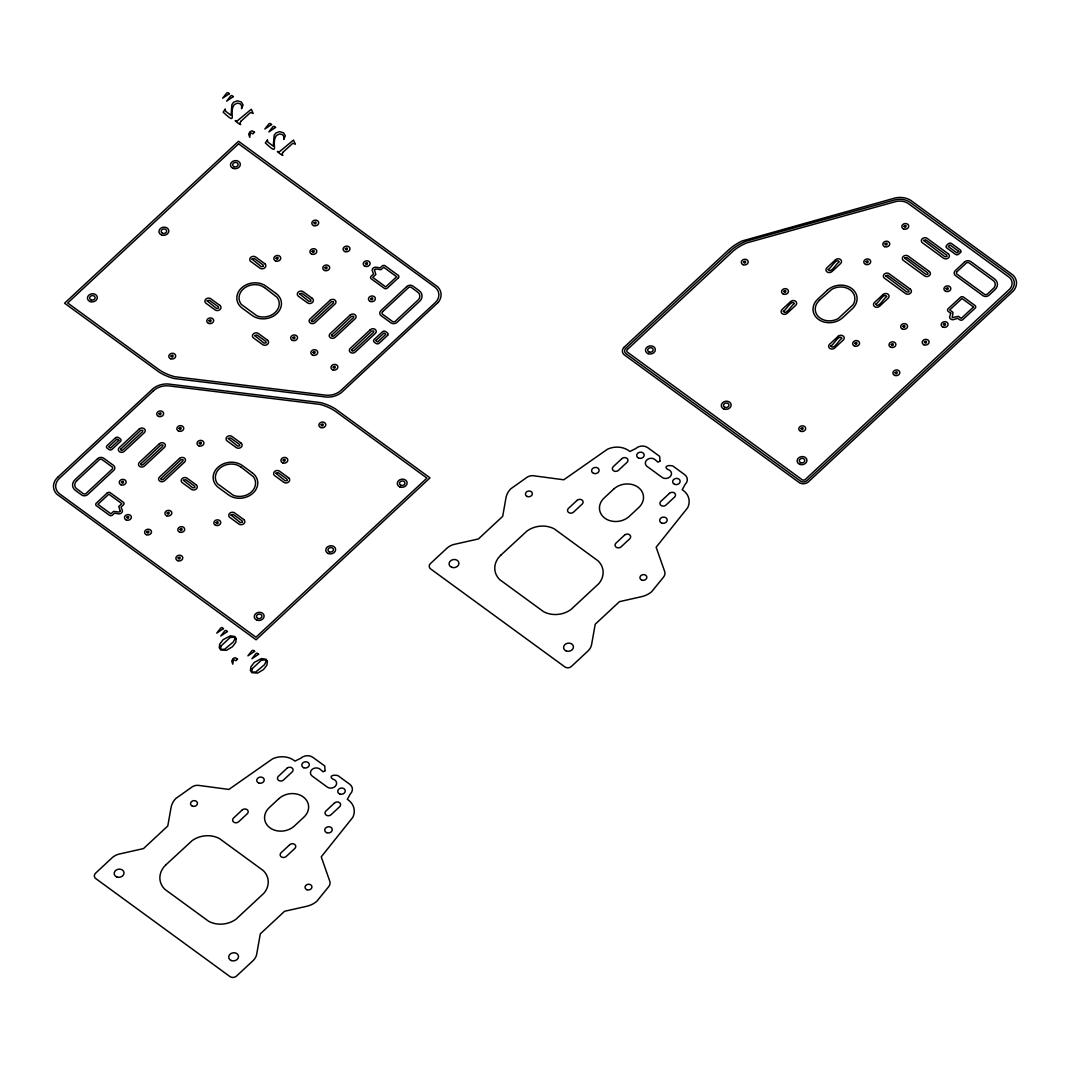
<?xml version="1.0" encoding="UTF-8"?>
<svg xmlns="http://www.w3.org/2000/svg" width="1070" height="1070" viewBox="0 0 1070 1070"><rect width="100%" height="100%" fill="white"/><g stroke="black" fill="none" stroke-linecap="round" stroke-linejoin="round"><path stroke-width="1.5" d="M958.787 251.356L957.061 252.961L948.261 246.528L949.986 244.923L958.787 251.356M973.553 306.943L961.288 318.378L958.452 316.346L952.22 317.643L953.009 312.386L949.719 309.939L961.97 298.517L973.553 306.943M225.195 109.22L225.663 111.28L231.04 115.346L231.922 104.633L233.501 102.305L237.246 100.807L241.298 101.971L243.091 104.954L241.579 108.658L241.659 105.81L240.322 103.843L237.433 103.135L234.41 104.526C227.883 112.377 238.958 126.929 223.162 112.149L225.195 109.22M267.406 140.036L267.875 142.109L273.251 146.162L274.134 135.462L275.712 133.121L279.457 131.623L283.51 132.787L285.302 135.77L283.791 139.475L283.871 136.626L282.52 134.66L279.644 133.951L276.622 135.342C270.095 143.193 281.169 157.745 265.373 142.965L267.406 140.036M950.722 313.229L949.612 317.108A3.478 2.862 -9.3 0 0 953.169 319.703L957.717 318.312L959.924 319.917A2.314 1.913 -9.3 0 0 962.732 319.703L975.318 307.986A2.314 1.913 -9.3 0 0 975.238 305.672L963.575 297.139A2.314 1.913 -9.3 0 0 960.78 297.045L948.14 308.708A2.314 1.913 -9.3 0 0 948.247 311.41L950.722 313.229M120.616 449.293L121.231 450.403L122.849 450.042L142.591 431.665L142.818 430.3L140.745 430.327L120.616 449.293M121.472 482.048C123.277 485.927 124.949 478.905 121.472 482.048M120.228 510.952L119.024 512.075L113.594 511.38L110.919 513.827L97.918 504.318L108.846 494.18L121.833 503.662L118.743 506.591L120.228 510.952M126.715 517.225C128.52 521.103 130.192 514.082 126.715 517.225M140.745 463.979L141.36 465.102L142.965 464.741L162.707 446.364L162.948 445L160.874 445.013L140.745 463.979M158.962 413.635C160.767 417.514 162.439 410.492 158.962 413.635M146.844 531.924C148.65 535.803 150.322 528.767 146.844 531.924M171.039 355.976C172.832 359.854 174.517 352.819 171.039 355.976M160.874 478.678L161.49 479.788L163.095 479.427L182.836 461.05L183.077 459.699L181.004 459.712L160.874 478.678M167.147 513.011C168.953 516.89 170.625 509.868 167.147 513.011M179.091 428.334C180.897 432.213 182.569 425.178 179.091 428.334M183.451 480.283L192.76 487.84L194.914 487.532L194.566 486.154L185.725 479.694L183.451 480.283M207.152 300.857L216.474 308.414L218.614 308.106L218.28 306.729L209.426 300.269L207.152 300.857M180.041 529.342C181.846 533.221 183.518 526.199 180.041 529.342M178.115 557.898C179.907 561.79 181.592 554.755 178.115 557.898M209.011 320.612C210.817 324.491 212.489 317.469 209.011 320.612M199.274 443.06C201.066 446.939 202.752 439.917 199.274 443.06M216.087 522.548C217.892 526.427 219.564 519.391 216.087 522.548M228.298 438.513L237.62 446.083L239.774 445.762L239.426 444.398L230.572 437.938L228.298 438.513M252.012 259.087L261.321 266.657L263.474 266.336L263.126 264.972L254.285 258.512L252.012 259.087M231 514.991L240.309 522.561L242.462 522.24L242.114 520.876L233.26 514.416L231 514.991M254.7 335.565L264.009 343.122L266.162 342.815L265.828 341.45L256.974 334.99L254.7 335.565M276.087 258.164C277.879 262.056 279.564 255.021 276.087 258.164M275.846 473.234L285.155 480.791L287.308 480.483L286.974 479.106L278.12 472.646L275.846 473.234M292.899 337.652C294.705 341.531 296.377 334.509 292.899 337.652M299.56 293.809L308.869 301.365L311.022 301.058L310.674 299.68L301.834 293.22L299.56 293.809M283.162 460.1C284.954 463.979 286.64 456.957 283.162 460.1M314.058 222.814C315.864 226.693 317.536 219.658 314.058 222.814M312.132 251.37C313.938 255.248 315.61 248.213 312.132 251.37M311.357 320.599L311.985 321.709L313.59 321.348L333.332 302.971L333.572 301.62L331.486 301.633L311.357 320.599M313.082 352.378C314.874 356.27 316.56 349.235 313.082 352.378M325.012 267.701C326.818 271.579 328.503 264.558 325.012 267.701M331.486 335.298L332.101 336.408L333.72 336.047L353.461 317.67L353.688 316.305L351.615 316.332L331.486 335.298M321.134 424.75C322.939 428.629 324.611 421.593 321.134 424.75M345.329 248.788C347.135 252.68 348.807 245.645 345.329 248.788M333.211 367.077C335.004 370.956 336.689 363.934 333.211 367.077M351.615 349.984L352.231 351.107L353.849 350.746L373.577 332.369L373.818 331.004L371.745 331.018L351.615 349.984M365.459 263.487C367.251 267.366 368.936 260.344 365.459 263.487M370.702 298.664C372.494 302.542 374.179 295.507 370.702 298.664M374.393 269.841L375.851 274.468L372.748 277.397L385.748 286.894L396.662 276.742L383.675 267.233L380.987 269.693L375.57 268.985L374.393 269.841M325.066 770.721L323.127 771.818L319.769 768.982A5.564 4.574 -9.3 0 0 311.945 769.571A5.564 4.574 -9.3 0 0 312.173 776.044L327.26 787.065A5.564 4.574 -9.3 0 0 335.084 786.477A5.564 4.574 -9.3 0 0 334.856 780.003C328.343 777.636 330.938 774.065 337.839 775.563L349.756 784.256A8.56 7.035 -9.3 0 1 350.104 794.234L347.322 799.317L348.325 800.039A19.033 15.649 -9.3 0 1 352.739 817.44L321.241 856.856L329.881 881.493A8.172 6.728 -9.3 0 1 328.584 886.803L316.76 901.355A20.959 17.227 -9.3 0 1 306.595 906.317L284.58 911.279L260.318 933.856L256.853 953.316A15.007 12.345 -9.3 0 1 253.403 960.338L236.537 976.054A4.668 3.839 -9.3 0 1 229.956 976.562L95.792 878.604A4.668 3.839 -9.3 0 1 95.605 873.16L112.47 857.444A15.007 12.345 -9.3 0 1 120.509 853.766L143.514 848.577L167.776 826L171.093 807.382A20.959 17.227 -9.3 0 1 175.841 798.461L191.945 787.052A8.172 6.728 -9.3 0 1 198.191 785.34L228.886 789.433L272.529 758.871A19.033 15.649 -9.3 0 1 293.996 760.382L294.999 761.104L300.79 758.229A8.56 7.035 -9.3 0 1 312.828 757.306L324.745 766L325.066 770.721M659.963 461.09L658.023 462.186L654.666 459.338A5.564 4.574 -9.3 0 0 646.842 459.939A5.564 4.574 -9.3 0 0 647.069 466.413L662.169 477.434A5.564 4.574 -9.3 0 0 669.994 476.832A5.564 4.574 -9.3 0 0 669.766 470.359C663.253 467.991 665.834 464.433 672.736 465.918L684.653 474.625A8.56 7.035 -9.3 0 1 685.001 484.59L682.232 489.685L683.222 490.408A19.033 15.649 -9.3 0 1 687.635 507.795L656.137 547.225L664.791 571.848A8.172 6.728 -9.3 0 1 663.48 577.171L651.657 591.71A20.959 17.227 -9.3 0 1 641.492 596.685L619.476 601.648L595.214 624.225L591.763 643.685A15.007 12.345 -9.3 0 1 588.299 650.694L571.433 666.423A4.668 3.839 -9.3 0 1 564.866 666.918L430.688 568.959A4.668 3.839 -9.3 0 1 430.501 563.515L447.38 547.813A15.007 12.345 -9.3 0 1 455.405 544.122L478.41 538.946L502.686 516.369L505.99 497.751A20.959 17.227 -9.3 0 1 510.738 488.829L526.855 477.407A8.172 6.728 -9.3 0 1 533.101 475.695L563.796 479.788L607.426 449.239A19.033 15.649 -9.3 0 1 628.906 450.751L629.896 451.473L635.687 448.584A8.56 7.035 -9.3 0 1 647.738 447.661L659.655 456.368L659.963 461.09M743.543 261.936C745.349 265.815 747.02 258.793 743.543 261.936M783.802 291.334C785.607 295.213 787.279 288.178 783.802 291.334M783.347 311.236C785.968 316.185 791.974 304.295 794.408 303.653C791.787 298.704 785.781 310.608 783.347 311.236M801.029 428.495C802.834 432.374 804.506 425.338 801.029 428.495M828.193 269.479C830.815 274.428 836.834 262.524 839.268 261.896C836.646 256.947 830.641 268.837 828.193 269.479M830.882 345.958C833.517 350.906 839.522 339.003 841.956 338.361C839.335 333.412 833.329 345.316 830.882 345.958M854.89 343.243C856.695 347.121 858.381 340.086 854.89 343.243M866.045 261.615C867.85 265.507 869.522 258.472 866.045 261.615M875.741 304.201C878.363 309.15 884.382 297.246 886.816 296.604C884.194 291.655 878.176 303.559 875.741 304.201M885.077 243.893C886.883 247.772 888.568 240.75 885.077 243.893M885.599 275.779L906.972 292.11L909.045 291.816L908.711 290.492L887.779 275.217L885.599 275.779M904.07 226.225C905.875 230.103 907.547 223.068 904.07 226.225M891.23 344.513C893.035 348.392 894.707 341.37 891.23 344.513M904.591 258.097L925.965 274.428L928.038 274.134L927.703 272.823L906.771 257.536L904.591 258.097M895.149 372.627C896.954 376.506 898.626 369.484 895.149 372.627M902.906 326.31C904.698 330.189 906.384 323.167 902.906 326.31M923.584 240.416L944.957 256.746L947.017 256.452L946.682 255.141L925.764 239.867L923.584 240.416M924.426 342.025C926.232 345.904 927.904 338.882 924.426 342.025M946.161 288.566C947.966 292.444 949.638 285.423 946.161 288.566M943.419 324.344C945.225 328.222 946.896 321.201 943.419 324.344M236.243 638.603L235.721 642.441L232.404 646.775L226.479 650.333L220.661 649.958L219.23 647.644L219.791 644.006L223.148 639.659L230.264 635.821L234.905 636.516L236.243 638.603M267.393 661.354L266.871 665.179L263.554 669.526L257.629 673.07L251.811 672.696L250.38 670.395L250.942 666.744L254.299 662.41L261.414 658.572L266.055 659.267L267.393 661.354M221.263 645.758L220.554 647.992L221.276 649.343L224.633 649.263L233.327 641.933L234.932 638.683L234.236 637.158L230.17 637.506L221.263 645.758M252.413 668.496L251.704 670.743L252.426 672.08L255.784 672.013L264.477 664.684L266.082 661.434L265.387 659.896L261.321 660.243L252.413 668.496M254.486 132.225L252.908 133.857L250.474 132.76L249.738 137.321L248.708 134.218L249.885 131.837L251.998 130.794L254.486 132.225M237.527 659.066L235.948 660.685L233.501 659.601L232.765 664.162L231.749 661.059L232.926 658.679L235.039 657.635L237.527 659.066M229.368 93.705L222.654 98.199L226.693 93.063L227.803 92.555L229.368 93.705M271.579 124.521L264.865 129.015L268.904 123.893L270.014 123.371L271.579 124.521M223.47 628.612L216.755 633.106L220.794 627.983L221.891 627.461L223.47 628.612M254.62 651.362L247.906 655.843L251.945 650.72L253.042 650.212L254.62 651.362M233.327 96.594L226.666 101.115L230.652 95.966L231.762 95.457L233.327 96.594M275.538 127.41L268.878 131.944L272.863 126.795L273.974 126.273L275.538 127.41M227.428 631.501L220.768 636.035L224.753 630.885L225.864 630.364L227.428 631.501M258.579 654.251L251.918 658.772L255.904 653.623L257.014 653.115L258.579 654.251M118.837 440.372L110.531 448.116L108.699 446.819L117.004 439.048L118.837 440.372M375.878 340.541L377.59 342.012L385.882 334.281L384.05 332.957L375.878 340.541M819.433 300.229L817.039 303.104A15.14 12.452 -9.3 0 0 819.968 317.977A15.14 12.452 -9.3 0 0 838.225 318.566L853.084 304.749A15.14 12.452 -9.3 0 0 850.155 289.863A15.14 12.452 -9.3 0 0 831.898 289.274L819.433 300.229M241.044 121.164L239.693 123.317C244.294 128.025 230.652 118.021 236.845 121.231L251.276 109.26L253.202 113.393L250.54 112.497L241.044 121.164M283.256 151.98L281.905 154.133C286.506 158.841 272.863 148.85 279.056 152.047L293.488 140.076L295.414 144.209L292.752 143.313L283.256 151.98M57.7 477.3L56.443 478.624A15.635 12.853 -9.3 0 0 56.991 494.313L256.064 639.807L430.02 477.849L335.525 408.981A52.51 43.175 -9.3 0 0 320.411 402.574L167.896 383.969A18.912 15.542 -9.3 0 0 153.063 388.597L57.7 477.3M76.706 480.791L76.077 481.46A7.022 5.778 -9.3 0 0 76.318 488.508L83.393 493.711A2.153 1.766 -9.3 0 0 85.988 493.511L112.23 469.088A2.153 1.766 -9.3 0 0 112.149 466.935L101.984 459.511A2.153 1.766 -9.3 0 0 99.376 459.712L76.706 480.791M382.592 311.745L382.364 311.972A2.153 1.766 -9.3 0 0 382.445 314.125L392.61 321.548A2.153 1.766 -9.3 0 0 395.204 321.361L418.517 299.613A7.022 5.778 -9.3 0 0 418.263 292.565L411.201 287.349A2.153 1.766 -9.3 0 0 408.593 287.549L382.592 311.745M438.152 302.435L341.531 392.476A18.912 15.542 -9.3 0 1 326.698 397.104L174.183 378.499A52.51 43.175 -9.3 0 1 159.055 372.079L64.575 303.211L238.53 141.267L437.603 286.76A15.635 12.853 -9.3 0 1 438.152 302.435M624.198 347.135L623.676 347.683A6.888 5.658 -9.3 0 0 623.917 354.585L799.638 482.891A6.888 5.658 -9.3 0 0 807.984 482.249L1013.557 290.772A15.635 12.853 -9.3 0 0 1013.009 275.084L910.583 200.237A18.912 15.542 -9.3 0 0 895.51 197.883L741.884 241.044A52.31 43.001 -9.3 0 0 728.095 250.393L624.198 347.135M627.488 349.368L627.247 349.636A2.461 2.02 -9.3 0 0 627.328 352.097L802.219 479.788A2.461 2.02 -9.3 0 0 805.202 479.561L1009.986 288.82A11.222 9.229 -9.3 0 0 1009.598 277.558L907.855 203.233A14.498 11.917 -9.3 0 0 896.299 201.427L746.646 242.93A47.642 39.175 -9.3 0 0 733.538 250.768L627.488 349.368M165.81 864.908L164.125 866.7A22.604 18.578 -9.3 0 0 164.927 889.371L208.637 921.283A22.604 18.578 -9.3 0 0 236.029 919.197L263.982 893.169A22.604 18.578 -9.3 0 0 263.18 870.499L219.47 838.586A22.604 18.578 -9.3 0 0 192.078 840.672L165.81 864.908M500.72 555.276L499.021 557.055A22.604 18.578 -9.3 0 0 499.824 579.726L543.533 611.652A22.604 18.578 -9.3 0 0 570.925 609.552L598.879 583.538A22.604 18.578 -9.3 0 0 598.077 560.867L554.367 528.941A22.604 18.578 -9.3 0 0 526.975 531.041L500.72 555.276M956.995 271.686L956.781 271.927A2.153 1.766 -9.3 0 0 956.847 274.08L984.654 294.384A2.153 1.766 -9.3 0 0 987.262 294.183L993.923 287.937A7.022 5.778 -9.3 0 0 993.682 280.888L968.965 262.792A2.153 1.766 -9.3 0 0 966.37 262.993L956.995 271.686M238.61 143.835L67.677 302.984L157.972 368.909A50.076 41.168 -9.3 0 0 174.825 376.72L325.574 395.151A16.705 13.736 -9.3 0 0 341.076 390.309L435.249 302.636A13.428 11.048 -9.3 0 0 434.701 287.001L238.61 143.835M153.505 390.751L59.345 478.424A13.428 11.048 -9.3 0 0 59.893 494.072L255.971 637.225L426.917 478.089L336.609 412.151A50.076 41.168 -9.3 0 0 319.769 404.353L169.02 385.909A16.705 13.736 -9.3 0 0 153.505 390.751M115.573 437.724L106.933 445.762A2.314 1.913 -9.3 0 0 107.013 448.089L109.153 449.654A2.314 1.913 -9.3 0 0 111.962 449.44L120.402 441.589A2.314 1.913 -9.3 0 0 120.308 438.887L118.382 437.51A2.314 1.913 -9.3 0 0 115.573 437.724M97.571 458.709L75.06 479.668A9.242 7.597 -9.3 0 0 75.435 490.434L81.668 494.982A4.36 3.584 -9.3 0 0 87.793 494.514L113.647 470.439A4.36 3.584 -9.3 0 0 113.474 465.37L103.71 458.241A4.36 3.584 -9.3 0 0 97.571 458.709M139.247 429.057L119.305 447.621A3.478 2.862 -9.3 0 0 119.452 451.674A3.478 2.862 -9.3 0 0 124.347 451.299L144.276 432.735A3.478 2.862 -9.3 0 0 144.142 428.695A3.478 2.862 -9.3 0 0 139.247 429.057M159.376 443.756L139.434 462.32A3.478 2.862 -9.3 0 0 139.581 466.373A3.478 2.862 -9.3 0 0 144.477 465.998L164.405 447.434A3.478 2.862 -9.3 0 0 164.272 443.381A3.478 2.862 -9.3 0 0 159.376 443.756M107.16 493.043L96.153 503.301A2.314 1.913 -9.3 0 0 96.246 505.628L109.581 515.365A2.314 1.913 -9.3 0 0 112.39 515.152L114.463 513.212L119.091 513.908A3.478 2.862 -9.3 0 0 122.448 510.791L121.057 507.086L123.411 504.906A2.314 1.913 -9.3 0 0 123.317 502.204L109.929 492.521A2.314 1.913 -9.3 0 0 107.16 493.043M329.988 300.376L310.059 318.94A3.478 2.862 -9.3 0 0 310.193 322.979A3.478 2.862 -9.3 0 0 315.088 322.605L335.03 304.04A3.478 2.862 -9.3 0 0 334.883 300.001A3.478 2.862 -9.3 0 0 329.988 300.376M179.506 458.455L159.564 477.019A3.478 2.862 -9.3 0 0 159.711 481.059A3.478 2.862 -9.3 0 0 164.593 480.697L184.535 462.133A3.478 2.862 -9.3 0 0 184.388 458.08A3.478 2.862 -9.3 0 0 179.506 458.455M350.117 315.075L330.175 333.626A3.478 2.862 -9.3 0 0 330.322 337.679A3.478 2.862 -9.3 0 0 335.218 337.304L355.146 318.74A3.478 2.862 -9.3 0 0 355.013 314.7A3.478 2.862 -9.3 0 0 350.117 315.075M398.428 277.759L387.434 288.031A2.314 1.913 -9.3 0 1 384.665 288.539L371.277 278.855A2.314 1.913 -9.3 0 1 371.183 276.154L373.524 273.974L372.146 270.282A3.478 2.862 -9.3 0 1 375.503 267.152L380.131 267.848L382.204 265.922A2.314 1.913 -9.3 0 1 385.013 265.708L398.348 275.445A2.314 1.913 -9.3 0 1 398.428 277.759M406.787 286.546L380.947 310.621A4.36 3.584 -9.3 0 0 381.121 315.69L390.884 322.819A4.36 3.584 -9.3 0 0 397.023 322.351L419.534 301.392A9.242 7.597 -9.3 0 0 419.159 290.625L412.926 286.078A4.36 3.584 -9.3 0 0 406.787 286.546M370.247 329.761L350.305 348.325A3.478 2.862 -9.3 0 0 350.452 352.378A3.478 2.862 -9.3 0 0 355.347 352.003L375.276 333.439A3.478 2.862 -9.3 0 0 375.142 329.386A3.478 2.862 -9.3 0 0 370.247 329.761M387.648 335.298L379.021 343.336A2.314 1.913 -9.3 0 1 376.199 343.55L374.273 342.173A2.314 1.913 -9.3 0 1 374.179 339.471L382.632 331.633A2.314 1.913 -9.3 0 1 385.441 331.419L387.567 332.971A2.314 1.913 -9.3 0 1 387.648 335.298M729.673 251.584L625.843 348.245A4.668 3.839 -9.3 0 0 626.03 353.688L800.454 481.045A4.668 3.839 -9.3 0 0 807.034 480.537L1010.655 290.973A13.428 11.048 -9.3 0 0 1010.107 275.324L910.289 202.444A16.705 13.736 -9.3 0 0 894.52 199.983L745.884 241.258A50.076 41.168 -9.3 0 0 729.673 251.584M242.128 810.043L233.581 818.002A3.531 2.902 -9.3 0 0 233.728 822.108A3.531 2.902 -9.3 0 0 238.69 821.733L247.237 813.775A3.531 2.902 -9.3 0 0 247.09 809.669A3.531 2.902 -9.3 0 0 242.128 810.043M286.974 768.287L278.441 776.245A3.531 2.902 -9.3 0 0 278.575 780.351A3.531 2.902 -9.3 0 0 283.55 779.976L292.097 772.018A3.531 2.902 -9.3 0 0 291.95 767.899A3.531 2.902 -9.3 0 0 286.974 768.287M577.024 500.412L568.478 508.357A3.531 2.902 -9.3 0 0 568.625 512.476A3.531 2.902 -9.3 0 0 573.587 512.102L582.134 504.144A3.531 2.902 -9.3 0 0 581.986 500.024A3.531 2.902 -9.3 0 0 577.024 500.412M621.884 458.642L613.337 466.6A3.531 2.902 -9.3 0 0 613.484 470.72A3.531 2.902 -9.3 0 0 618.447 470.332L626.993 462.374A3.531 2.902 -9.3 0 0 626.846 458.268A3.531 2.902 -9.3 0 0 621.884 458.642M790.596 301.606L782.05 309.564A3.531 2.902 -9.3 0 0 782.197 313.671A3.531 2.902 -9.3 0 0 787.159 313.296L795.705 305.338A3.531 2.902 -9.3 0 0 795.558 301.218A3.531 2.902 -9.3 0 0 790.596 301.606M835.456 259.836L826.909 267.794A3.531 2.902 -9.3 0 0 827.043 271.914A3.531 2.902 -9.3 0 0 832.019 271.526L840.565 263.568A3.531 2.902 -9.3 0 0 840.418 259.462A3.531 2.902 -9.3 0 0 835.456 259.836M278.762 798.755L269.265 807.596A17.374 14.284 -9.3 0 0 269.974 827.832A17.374 14.284 -9.3 0 0 294.424 825.973L303.92 817.132A17.374 14.284 -9.3 0 0 303.211 796.896A17.374 14.284 -9.3 0 0 278.762 798.755M613.658 489.124L604.162 497.965A17.374 14.284 -9.3 0 0 604.871 518.201A17.374 14.284 -9.3 0 0 629.32 516.328L638.817 507.488A17.374 14.284 -9.3 0 0 638.108 487.265A17.374 14.284 -9.3 0 0 613.658 489.124M827.23 290.318L817.734 299.159A17.374 14.284 -9.3 0 0 818.443 319.395A17.374 14.284 -9.3 0 0 842.893 317.522L852.389 308.682A17.374 14.284 -9.3 0 0 851.68 288.459A17.374 14.284 -9.3 0 0 827.23 290.318M289.676 844.765L281.129 852.71A3.531 2.902 -9.3 0 0 281.263 856.829A3.531 2.902 -9.3 0 0 286.238 856.441L294.785 848.497A3.531 2.902 -9.3 0 0 294.638 844.377A3.531 2.902 -9.3 0 0 289.676 844.765M334.522 802.995L325.975 810.953A3.531 2.902 -9.3 0 0 326.123 815.059A3.531 2.902 -9.3 0 0 331.098 814.685L339.645 806.726A3.531 2.902 -9.3 0 0 339.498 802.62A3.531 2.902 -9.3 0 0 334.522 802.995M624.572 535.12L616.026 543.078A3.531 2.902 -9.3 0 0 616.173 547.185A3.531 2.902 -9.3 0 0 621.135 546.81L629.682 538.852A3.531 2.902 -9.3 0 0 629.534 534.746A3.531 2.902 -9.3 0 0 624.572 535.12M669.432 493.364L660.885 501.322A3.531 2.902 -9.3 0 0 661.033 505.428A3.531 2.902 -9.3 0 0 665.995 505.053L674.541 497.095A3.531 2.902 -9.3 0 0 674.394 492.976A3.531 2.902 -9.3 0 0 669.432 493.364M838.144 336.314L829.598 344.272A3.531 2.902 -9.3 0 0 829.745 348.379A3.531 2.902 -9.3 0 0 834.707 348.004L843.254 340.046A3.531 2.902 -9.3 0 0 843.106 335.94A3.531 2.902 -9.3 0 0 838.144 336.314M882.991 294.558L874.457 302.516A3.531 2.902 -9.3 0 0 874.591 306.622A3.531 2.902 -9.3 0 0 879.567 306.247L888.113 298.289A3.531 2.902 -9.3 0 0 887.966 294.183A3.531 2.902 -9.3 0 0 882.991 294.558M960.552 252.4L958.546 254.272A2.314 1.913 -9.3 0 1 955.737 254.486L946.789 247.986A2.314 1.913 -9.3 0 1 946.696 245.284L948.515 243.612A2.314 1.913 -9.3 0 1 951.324 243.398L960.472 250.086A2.314 1.913 -9.3 0 1 960.552 252.4M964.565 262.003L955.349 270.576A4.36 3.584 -9.3 0 0 955.537 275.645L982.929 295.654A4.36 3.584 -9.3 0 0 989.068 295.186L994.939 289.716A9.242 7.597 -9.3 0 0 994.565 278.949L970.704 261.535A4.36 3.584 -9.3 0 0 964.565 262.003M264.571 287.576L261.254 285.77A15.14 12.452 -9.3 0 0 243.131 289.141A15.14 12.452 -9.3 0 0 241.272 304.375L257.014 315.877A15.14 12.452 -9.3 0 0 275.137 312.507A15.14 12.452 -9.3 0 0 276.996 297.259L264.571 287.576M240.897 467.002L237.58 465.196A15.14 12.452 -9.3 0 0 219.457 468.566A15.14 12.452 -9.3 0 0 217.598 483.8L233.34 495.29A15.14 12.452 -9.3 0 0 251.463 491.919A15.14 12.452 -9.3 0 0 253.322 476.685L240.897 467.002M948.301 253.817L927.168 238.383A3.478 2.862 -9.3 0 0 922.273 238.757A3.478 2.862 -9.3 0 0 922.42 242.796L943.553 258.231A3.478 2.862 -9.3 0 0 948.448 257.857A3.478 2.862 -9.3 0 0 948.301 253.817M929.308 271.486L908.176 256.064A3.478 2.862 -9.3 0 0 903.281 256.439A3.478 2.862 -9.3 0 0 903.428 260.478L924.56 275.913A3.478 2.862 -9.3 0 0 929.455 275.538A3.478 2.862 -9.3 0 0 929.308 271.486M910.316 289.167L889.183 273.746A3.478 2.862 -9.3 0 0 884.301 274.107A3.478 2.862 -9.3 0 0 884.435 278.16L905.568 293.595A3.478 2.862 -9.3 0 0 910.463 293.22A3.478 2.862 -9.3 0 0 910.316 289.167M264.745 263.648L255.69 257.027A3.531 2.902 -9.3 0 0 250.714 257.402A3.531 2.902 -9.3 0 0 250.861 261.521L259.916 268.129A3.531 2.902 -9.3 0 0 264.892 267.754A3.531 2.902 -9.3 0 0 264.745 263.648M312.293 298.356L303.238 291.749A3.531 2.902 -9.3 0 0 298.262 292.123A3.531 2.902 -9.3 0 0 298.41 296.229L307.464 302.85A3.531 2.902 -9.3 0 0 312.44 302.462A3.531 2.902 -9.3 0 0 312.293 298.356M276.033 293.447L265.962 286.105A17.374 14.284 -9.3 0 0 241.526 287.964A17.374 14.284 -9.3 0 0 242.235 308.2L252.293 315.543A17.374 14.284 -9.3 0 0 276.742 313.684A17.374 14.284 -9.3 0 0 276.033 293.447M219.885 305.405L210.83 298.784A3.531 2.902 -9.3 0 0 205.868 299.172A3.531 2.902 -9.3 0 0 206.002 303.278L215.07 309.899A3.531 2.902 -9.3 0 0 220.032 309.511A3.531 2.902 -9.3 0 0 219.885 305.405M267.433 340.113L258.378 333.506A3.531 2.902 -9.3 0 0 253.403 333.88A3.531 2.902 -9.3 0 0 253.55 338L262.618 344.607A3.531 2.902 -9.3 0 0 267.58 344.232A3.531 2.902 -9.3 0 0 267.433 340.113M241.031 443.074L231.976 436.453A3.531 2.902 -9.3 0 0 227.014 436.841A3.531 2.902 -9.3 0 0 227.161 440.947L236.216 447.554A3.531 2.902 -9.3 0 0 241.178 447.18A3.531 2.902 -9.3 0 0 241.031 443.074M288.579 477.782L279.524 471.174A3.531 2.902 -9.3 0 0 274.562 471.549A3.531 2.902 -9.3 0 0 274.696 475.655L283.764 482.276A3.531 2.902 -9.3 0 0 288.726 481.901A3.531 2.902 -9.3 0 0 288.579 477.782M252.359 472.873L242.288 465.517A17.374 14.284 -9.3 0 0 217.852 467.389A17.374 14.284 -9.3 0 0 218.561 487.612L228.619 494.969A17.374 14.284 -9.3 0 0 253.068 493.096A17.374 14.284 -9.3 0 0 252.359 472.873M196.184 484.83L187.116 478.223A3.531 2.902 -9.3 0 0 182.154 478.598A3.531 2.902 -9.3 0 0 182.301 482.704L191.356 489.324A3.531 2.902 -9.3 0 0 196.318 488.936A3.531 2.902 -9.3 0 0 196.184 484.83M243.733 519.538L234.664 512.931A3.531 2.902 -9.3 0 0 229.702 513.306A3.531 2.902 -9.3 0 0 229.849 517.425L238.904 524.033A3.531 2.902 -9.3 0 0 243.866 523.658A3.531 2.902 -9.3 0 0 243.733 519.538M451.66 567.314A4.962 4.079 -9.3 0 0 458.936 563.208A4.962 4.079 -9.3 0 0 451.406 560.239A4.962 4.079 -9.3 0 0 451.66 567.314M661.635 523.056A3.772 3.103 -9.3 0 0 667.172 519.926A3.772 3.103 -9.3 0 0 661.447 517.666A3.772 3.103 -9.3 0 0 661.635 523.056M527.256 496.493A3.478 2.862 -9.3 0 0 532.352 493.618A3.478 2.862 -9.3 0 0 527.082 491.531A3.478 2.862 -9.3 0 0 527.256 496.493M566.164 650.921A4.962 4.079 -9.3 0 0 573.453 646.815A4.962 4.079 -9.3 0 0 565.923 643.846A4.962 4.079 -9.3 0 0 566.164 650.921M641.746 580.087A3.478 2.862 -9.3 0 0 646.842 577.212A3.478 2.862 -9.3 0 0 641.572 575.125A3.478 2.862 -9.3 0 0 641.746 580.087M593.582 473.368A3.772 3.103 -9.3 0 0 599.12 470.252A3.772 3.103 -9.3 0 0 593.395 467.978A3.772 3.103 -9.3 0 0 593.582 473.368M674.608 484.349A3.772 3.103 -9.3 0 0 680.145 481.219A3.772 3.103 -9.3 0 0 674.421 478.959A3.772 3.103 -9.3 0 0 674.608 484.349M638.656 458.094A3.772 3.103 -9.3 0 0 644.193 454.977A3.772 3.103 -9.3 0 0 638.469 452.717A3.772 3.103 -9.3 0 0 638.656 458.094M311.704 254.152A3.478 2.862 -9.3 0 0 316.8 251.276A3.478 2.862 -9.3 0 0 311.53 249.203A3.478 2.862 -9.3 0 0 311.704 254.152M91.084 299.881A2.728 2.247 -9.3 0 0 95.096 297.62A2.728 2.247 -9.3 0 0 90.95 295.989A2.728 2.247 -9.3 0 0 91.084 299.881M162.6 233.3A2.728 2.247 -9.3 0 0 166.612 231.04A2.728 2.247 -9.3 0 0 162.466 229.408A2.728 2.247 -9.3 0 0 162.6 233.3M170.598 358.758A3.478 2.862 -9.3 0 0 175.707 355.882A3.478 2.862 -9.3 0 0 170.424 353.795A3.478 2.862 -9.3 0 0 170.598 358.758M233.059 168.391A4.962 4.079 -9.3 0 0 240.335 164.298A4.962 4.079 -9.3 0 0 232.805 161.316A4.962 4.079 -9.3 0 0 233.059 168.391M234.116 166.719A2.728 2.247 -9.3 0 0 238.128 164.459A2.728 2.247 -9.3 0 0 233.969 162.827A2.728 2.247 -9.3 0 0 234.116 166.719M312.654 355.173A3.478 2.862 -9.3 0 0 317.75 352.297A3.478 2.862 -9.3 0 0 312.467 350.211A3.478 2.862 -9.3 0 0 312.654 355.173M292.471 340.434A3.478 2.862 -9.3 0 0 297.567 337.558A3.478 2.862 -9.3 0 0 292.297 335.485A3.478 2.862 -9.3 0 0 292.471 340.434M275.645 260.96A3.478 2.862 -9.3 0 0 280.755 258.084A3.478 2.862 -9.3 0 0 275.471 255.998A3.478 2.862 -9.3 0 0 275.645 260.96M90.027 301.553A4.962 4.079 -9.3 0 0 97.317 297.46A4.962 4.079 -9.3 0 0 89.786 294.477A4.962 4.079 -9.3 0 0 90.027 301.553M161.543 234.972A4.962 4.079 -9.3 0 0 168.819 230.879A4.962 4.079 -9.3 0 0 161.302 227.897A4.962 4.079 -9.3 0 0 161.543 234.972M370.26 301.446A3.478 2.862 -9.3 0 0 375.369 298.57A3.478 2.862 -9.3 0 0 370.086 296.497A3.478 2.862 -9.3 0 0 370.26 301.446M324.584 270.483A3.478 2.862 -9.3 0 0 329.68 267.607A3.478 2.862 -9.3 0 0 324.411 265.534A3.478 2.862 -9.3 0 0 324.584 270.483M344.901 251.584A3.478 2.862 -9.3 0 0 349.997 248.708A3.478 2.862 -9.3 0 0 344.727 246.622A3.478 2.862 -9.3 0 0 344.901 251.584M332.77 369.859A3.478 2.862 -9.3 0 0 337.879 366.997A3.478 2.862 -9.3 0 0 332.596 364.91A3.478 2.862 -9.3 0 0 332.77 369.859M365.031 266.269A3.478 2.862 -9.3 0 0 370.126 263.394A3.478 2.862 -9.3 0 0 364.843 261.321A3.478 2.862 -9.3 0 0 365.031 266.269M208.583 323.394A3.478 2.862 -9.3 0 0 213.679 320.518A3.478 2.862 -9.3 0 0 208.409 318.445A3.478 2.862 -9.3 0 0 208.583 323.394M313.63 225.596A3.478 2.862 -9.3 0 0 318.726 222.72A3.478 2.862 -9.3 0 0 313.457 220.634A3.478 2.862 -9.3 0 0 313.63 225.596M329.413 551.866A2.728 2.247 -9.3 0 0 333.425 549.606A2.728 2.247 -9.3 0 0 329.279 547.96A2.728 2.247 -9.3 0 0 329.413 551.866M178.663 431.116A3.478 2.862 -9.3 0 0 183.759 428.241A3.478 2.862 -9.3 0 0 178.489 426.154A3.478 2.862 -9.3 0 0 178.663 431.116M320.706 427.532A3.478 2.862 -9.3 0 0 325.802 424.656A3.478 2.862 -9.3 0 0 320.532 422.57A3.478 2.862 -9.3 0 0 320.706 427.532M215.659 525.33A3.478 2.862 -9.3 0 0 220.754 522.454A3.478 2.862 -9.3 0 0 215.485 520.368A3.478 2.862 -9.3 0 0 215.659 525.33M198.833 445.842A3.478 2.862 -9.3 0 0 203.942 442.98A3.478 2.862 -9.3 0 0 198.659 440.893A3.478 2.862 -9.3 0 0 198.833 445.842M399.872 486.957A4.962 4.079 -9.3 0 0 407.148 482.851A4.962 4.079 -9.3 0 0 399.618 479.882A4.962 4.079 -9.3 0 0 399.872 486.957M328.356 553.538A4.962 4.079 -9.3 0 0 335.632 549.432A4.962 4.079 -9.3 0 0 328.115 546.462A4.962 4.079 -9.3 0 0 328.356 553.538M256.84 620.118A4.962 4.079 -9.3 0 0 264.129 616.012A4.962 4.079 -9.3 0 0 256.599 613.043A4.962 4.079 -9.3 0 0 256.84 620.118M121.044 484.83A3.478 2.862 -9.3 0 0 126.14 481.968A3.478 2.862 -9.3 0 0 120.87 479.882A3.478 2.862 -9.3 0 0 121.044 484.83M166.719 515.793A3.478 2.862 -9.3 0 0 171.815 512.918A3.478 2.862 -9.3 0 0 166.545 510.845A3.478 2.862 -9.3 0 0 166.719 515.793M146.416 534.706A3.478 2.862 -9.3 0 0 151.512 531.83A3.478 2.862 -9.3 0 0 146.242 529.744A3.478 2.862 -9.3 0 0 146.416 534.706M158.534 416.417A3.478 2.862 -9.3 0 0 163.63 413.542A3.478 2.862 -9.3 0 0 158.36 411.468A3.478 2.862 -9.3 0 0 158.534 416.417M126.287 520.007A3.478 2.862 -9.3 0 0 131.383 517.131A3.478 2.862 -9.3 0 0 126.113 515.058A3.478 2.862 -9.3 0 0 126.287 520.007M179.613 532.138A3.478 2.862 -9.3 0 0 184.709 529.262A3.478 2.862 -9.3 0 0 179.439 527.176A3.478 2.862 -9.3 0 0 179.613 532.138M282.721 462.882A3.478 2.862 -9.3 0 0 287.83 460.02A3.478 2.862 -9.3 0 0 282.547 457.933A3.478 2.862 -9.3 0 0 282.721 462.882M177.673 560.693A3.478 2.862 -9.3 0 0 182.783 557.818A3.478 2.862 -9.3 0 0 177.5 555.731A3.478 2.862 -9.3 0 0 177.673 560.693M257.897 618.447A2.728 2.247 -9.3 0 0 261.909 616.186A2.728 2.247 -9.3 0 0 257.763 614.541A2.728 2.247 -9.3 0 0 257.897 618.447M400.929 485.285A2.728 2.247 -9.3 0 0 404.941 483.025A2.728 2.247 -9.3 0 0 400.782 481.393A2.728 2.247 -9.3 0 0 400.929 485.285M192.346 806.125A3.478 2.862 -9.3 0 0 197.455 803.249A3.478 2.862 -9.3 0 0 192.172 801.162A3.478 2.862 -9.3 0 0 192.346 806.125M231.267 960.552A4.962 4.079 -9.3 0 0 238.543 956.46A4.962 4.079 -9.3 0 0 231.013 953.49A4.962 4.079 -9.3 0 0 231.267 960.552M306.849 889.718A3.478 2.862 -9.3 0 0 311.945 886.843A3.478 2.862 -9.3 0 0 306.675 884.756A3.478 2.862 -9.3 0 0 306.849 889.718M326.724 832.687A3.772 3.103 -9.3 0 0 332.262 829.571A3.772 3.103 -9.3 0 0 326.537 827.297A3.772 3.103 -9.3 0 0 326.724 832.687M258.686 782.999A3.772 3.103 -9.3 0 0 264.223 779.883A3.772 3.103 -9.3 0 0 258.499 777.622A3.772 3.103 -9.3 0 0 258.686 782.999M339.698 793.98A3.772 3.103 -9.3 0 0 345.249 790.864A3.772 3.103 -9.3 0 0 339.511 788.603A3.772 3.103 -9.3 0 0 339.698 793.98M303.76 767.738A3.772 3.103 -9.3 0 0 309.297 764.609A3.772 3.103 -9.3 0 0 303.572 762.348A3.772 3.103 -9.3 0 0 303.76 767.738M116.75 876.945A4.962 4.079 -9.3 0 0 124.04 872.852A4.962 4.079 -9.3 0 0 116.51 869.87A4.962 4.079 -9.3 0 0 116.75 876.945M800.601 431.277A3.478 2.862 -9.3 0 0 805.697 428.401A3.478 2.862 -9.3 0 0 800.427 426.328A3.478 2.862 -9.3 0 0 800.601 431.277M902.465 329.092A3.478 2.862 -9.3 0 0 907.574 326.216A3.478 2.862 -9.3 0 0 902.291 324.143A3.478 2.862 -9.3 0 0 902.465 329.092M865.617 264.41A3.478 2.862 -9.3 0 0 870.712 261.535A3.478 2.862 -9.3 0 0 865.443 259.448A3.478 2.862 -9.3 0 0 865.617 264.41M945.733 291.348A3.478 2.862 -9.3 0 0 950.829 288.472A3.478 2.862 -9.3 0 0 945.559 286.399A3.478 2.862 -9.3 0 0 945.733 291.348M923.999 344.808A3.478 2.862 -9.3 0 0 929.094 341.945A3.478 2.862 -9.3 0 0 923.825 339.859A3.478 2.862 -9.3 0 0 923.999 344.808M942.991 327.139A3.478 2.862 -9.3 0 0 948.087 324.263A3.478 2.862 -9.3 0 0 942.817 322.177A3.478 2.862 -9.3 0 0 942.991 327.139M890.802 347.295A3.478 2.862 -9.3 0 0 895.898 344.433A3.478 2.862 -9.3 0 0 890.628 342.346A3.478 2.862 -9.3 0 0 890.802 347.295M903.642 229.007A3.478 2.862 -9.3 0 0 908.738 226.131A3.478 2.862 -9.3 0 0 903.468 224.045A3.478 2.862 -9.3 0 0 903.642 229.007M884.649 246.688A3.478 2.862 -9.3 0 0 889.745 243.813A3.478 2.862 -9.3 0 0 884.475 241.726A3.478 2.862 -9.3 0 0 884.649 246.688M723.882 409.021A4.962 4.079 -9.3 0 0 731.158 404.915A4.962 4.079 -9.3 0 0 723.628 401.945A4.962 4.079 -9.3 0 0 723.882 409.021M724.925 407.349A2.728 2.247 -9.3 0 0 728.938 405.075A2.728 2.247 -9.3 0 0 724.791 403.443A2.728 2.247 -9.3 0 0 724.925 407.349M854.462 346.025A3.478 2.862 -9.3 0 0 859.558 343.149A3.478 2.862 -9.3 0 0 854.288 341.062A3.478 2.862 -9.3 0 0 854.462 346.025M894.721 375.409A3.478 2.862 -9.3 0 0 899.816 372.534A3.478 2.862 -9.3 0 0 894.547 370.461A3.478 2.862 -9.3 0 0 894.721 375.409M783.374 294.116A3.478 2.862 -9.3 0 0 788.47 291.241A3.478 2.862 -9.3 0 0 783.2 289.154A3.478 2.862 -9.3 0 0 783.374 294.116M648.072 353.675A4.962 4.079 -9.3 0 0 655.348 349.569A4.962 4.079 -9.3 0 0 647.832 346.6A4.962 4.079 -9.3 0 0 648.072 353.675M743.115 264.718A3.478 2.862 -9.3 0 0 748.211 261.856A3.478 2.862 -9.3 0 0 742.941 259.769A3.478 2.862 -9.3 0 0 743.115 264.718M799.678 464.353A4.962 4.079 -9.3 0 0 806.954 460.26A4.962 4.079 -9.3 0 0 799.437 457.291A4.962 4.079 -9.3 0 0 799.678 464.353M649.129 352.003A2.728 2.247 -9.3 0 0 653.141 349.743A2.728 2.247 -9.3 0 0 648.995 348.098A2.728 2.247 -9.3 0 0 649.129 352.003M800.734 462.681A2.728 2.247 -9.3 0 0 804.747 460.421A2.728 2.247 -9.3 0 0 800.587 458.789A2.728 2.247 -9.3 0 0 800.734 462.681"/></g></svg>
